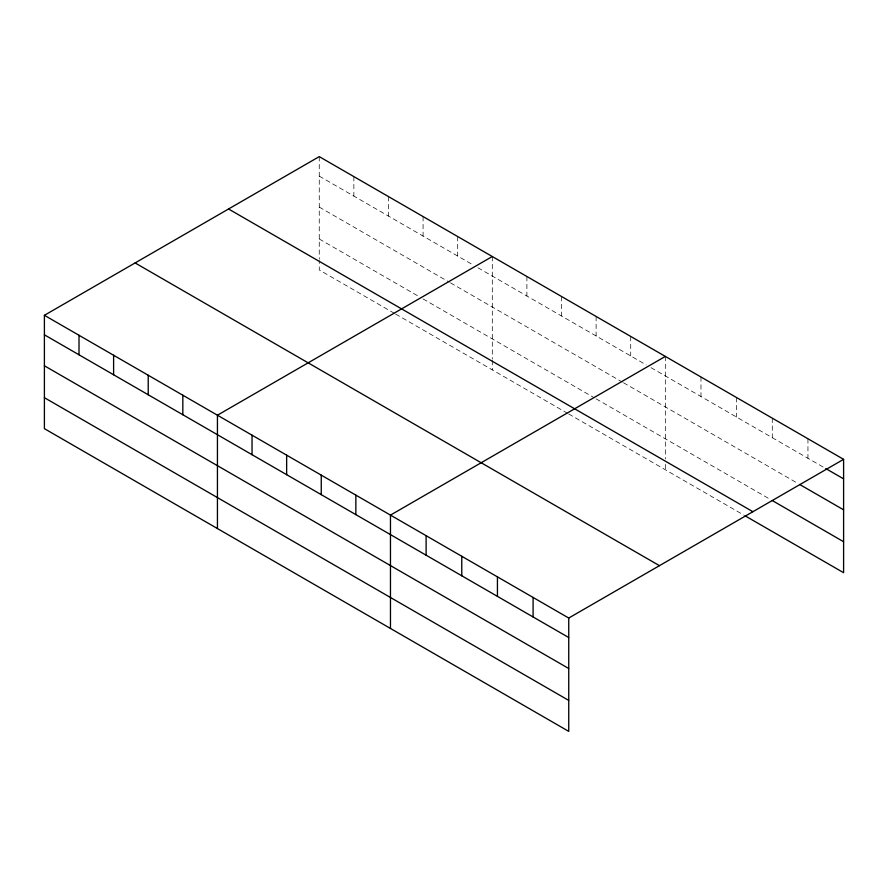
<?xml version="1.0" encoding="UTF-8"?>
<svg xmlns="http://www.w3.org/2000/svg" width="888" height="888" viewBox="0 0 888 888"><rect width="100%" height="100%" fill="white"/><g stroke="black" fill="none" stroke-linecap="round" stroke-linejoin="round"><path stroke-width="0.67" stroke-dasharray="4.44 3.33" d="M319.258 176.124L473.193 265.001M477.966 267.765L646.231 364.901M651.004 367.665L824.586 467.876M319.258 207.093L449.328 282.195M450.527 282.884L622.366 382.095M623.554 382.784L798.434 483.749M319.258 239.005L418.304 296.181M423.077 298.945L593.728 397.458M596.114 398.845L769.907 499.178M394.439 313.375L319.258 269.963L319.258 260.539M395.626 314.063L567.476 413.275M568.664 413.963L743.767 515.051M807.947 438.761L807.947 458.275M772.294 418.17L772.294 437.684M736.629 397.591L736.629 417.094M700.976 377L700.976 396.514M665.323 356.421L665.323 458.996M665.323 464.38L665.323 469.763M630.713 336.441L630.713 355.944M596.114 316.461L596.114 335.964M561.505 296.481L561.505 315.984M526.895 276.501L526.895 296.004M492.296 256.521L492.296 359.096M492.296 360.439L492.296 369.863M457.686 236.541L457.686 256.044M423.077 216.561L423.077 236.064M388.467 196.581L388.467 216.084M353.868 176.601L353.868 196.104M319.258 156.621L319.258 259.196"/><path stroke-width="1.33" d="M568.742 668.509L568.742 618.037L44.4 315.307L44.4 428.66L568.742 731.379L568.742 668.509L44.4 365.778M744.954 515.739L843.6 572.693L843.6 459.34L319.258 156.621L44.4 315.307M492.296 256.521L217.438 415.207L217.438 528.56M665.323 356.421L390.465 515.107L390.465 628.449M568.742 618.037L843.6 459.34M825.773 468.564L843.6 478.854M799.622 484.437L843.6 509.823M772.294 500.555L843.6 541.724M228.56 208.991L752.902 511.71M135.098 262.937L659.44 565.667M44.4 334.82L568.742 637.54M44.4 397.691L568.742 700.41M533.089 597.446L533.089 616.96M497.435 576.867L497.435 596.37M461.771 556.277L461.771 575.79M426.118 535.697L426.118 555.2M355.855 495.127L355.855 514.64M321.256 475.147L321.256 494.66M286.646 455.167L286.646 474.68M252.037 435.187L252.037 454.7M182.828 395.227L182.828 414.74M148.218 375.247L148.218 394.76M113.609 355.267L113.609 374.78M79.01 335.287L79.01 354.8"/></g></svg>
